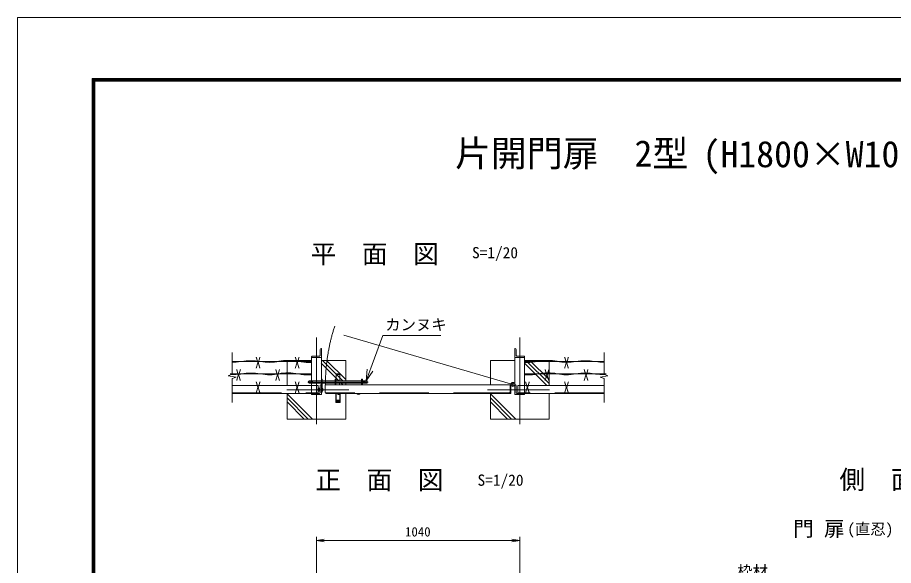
# Model space of a CAD drawing. Units: millimetres, scale not verified. Extents: x -5936 to 5936, y -4198 to 4198.
# Drawn here: x -5936 to -1455, y 1396 to 4198 of the extents above; entities that cross this region are included whole.
import ezdxf
from ezdxf.enums import TextEntityAlignment as Align

# ---------------------------------------------------------------- set-up
doc = ezdxf.new("R2010")
doc.units = ezdxf.units.MM
doc.header["$LTSCALE"] = 30
for name, pattern in [('DASHED', [7.5, 6, -1.5]), ('USER1', [58, 30, -9, 2.5, -5, 2.5, -9]), ('USER2', [12.6, 8.4, -4.2]), ('USER3', [50.5, 30, -9, 2.5, -9]), ('USER4', [50.8, 31.75, -6.35, 6.35, -6.35])]:
    doc.linetypes.add(name, pattern=pattern)
for name, color, linetype, lineweight in [('0-0_22', 7, 'Continuous', 9), ('0-3_27', 3, 'Continuous', 9), ('0-5_D-STR1', 1, 'Continuous', 9), ('0-6_D-STR-DIM', 7, 'Continuous', 9), ('0-7_D-STR-TXT', 7, 'Continuous', 9), ('0-8_31', 7, 'Continuous', 9), ('0-9_D-STR4', 7, 'Continuous', 9), ('0-A_33', 1, 'USER3', 9), ('0-B_4', 7, 'Continuous', 9), ('0-C_0', 7, 'Continuous', 9), ('0-E_1', 7, 'Continuous', 9), ('0-F_D-TTL', 7, 'Continuous', 9)]:
    doc.layers.add(name, color=color, linetype=linetype, lineweight=lineweight)
doc.layers.add('0-4_D-TTL-TXT', color=7, linetype='Continuous')
doc.styles.add('ＭＳ ゴシック', font='')
doc.styles.get('ＭＳ ゴシック').set_extended_font_data('MS Gothic')

# ---------------------------------------------------------------- blocks, each defined once
blk = doc.blocks.new('G72')
at = {"layer": '0-E_1'}
for q in [(65169.5, 201016), (66670, 195531.8), (67545.6, 195850.5)]:
    blk.add_line((67702.5, 194057.3), q, dxfattribs=at)
blk = doc.blocks.new('_OPEN')
at = {"layer": '0-C_0'}
blk.add_line((-30, 5), (0, 0), dxfattribs=at)
blk.add_lwpolyline([(-30, -5), (0, 0), (-30, 0)], dxfattribs=at)

msp = doc.modelspace()

# ---------------------------------------------------------------- linework, layer by layer
at = {"layer": '0-0_22', "color": 3, "linetype": 'USER3'}
msp.add_line((-4396.3, 2294.67), (-4363.51, 2294.67), dxfattribs=at)
at = {"layer": '0-3_27', "linetype": 'USER1'}
msp.add_line((-3401.8, 2321.55), (-4322.46, 2589.96), dxfattribs=at)
at = {"layer": '0-3_27'}
for p, q in [((-4431.78, 2438.71), (-4838.27, 2438.71)), ((-3341.8, 2438.71), (-2935.32, 2438.71)), ((-4431.78, 2375.32), (-4848.8, 2375.32)), ((-4306.28, 2376.17), (-4306.28, 2340.17)), ((-3341.8, 2375.32), (-2924.79, 2375.32)), ((-4446.78, 2338.17), (-4444.78, 2340.17)), ((-4446.78, 2338.17), (-4446.78, 2329.17)), ((-4444.78, 2340.17), (-4383.36, 2340.17)), ((-4444.78, 2327.17), (-4444.78, 2340.17)), ((-4436.28, 2327.17), (-4436.28, 2340.17)), ((-4431.78, 2325.42), (-4431.78, 2341.91)), ((-4427.28, 2340.17), (-4175.28, 2340.17)), ((-4427.28, 2327.17), (-4427.28, 2340.17)), ((-4377.28, 2348.67), (-4381.78, 2348.67)), ((-4381.78, 2348.67), (-4381.78, 2282.17)), ((-4377.28, 2348.67), (-4377.28, 2282.17)), ((-4311.78, 2349.17), (-4311.78, 2319.67)), ((-4307.28, 2349.17), (-4311.78, 2349.17)), ((-4307.28, 2319.67), (-4307.28, 2349.17)), ((-4306.28, 2371.67), (-4287.28, 2371.67)), ((-4243.36, 2340.17), (-4148.78, 2340.17)), ((-4176.28, 2319.67), (-4176.28, 2349.17)), ((-4176.28, 2349.17), (-4171.78, 2349.17)), ((-4171.78, 2319.67), (-4171.78, 2349.17)), ((-4166.28, 2327.17), (-4166.28, 2340.17)), ((-4161.78, 2325.42), (-4161.78, 2341.91)), ((-4157.28, 2327.17), (-4157.28, 2340.17)), ((-4148.78, 2340.17), (-4148.78, 2327.17)), ((-4148.78, 2340.17), (-4146.78, 2338.17)), ((-4146.78, 2338.17), (-4146.78, 2329.17)), ((-4446.78, 2329.17), (-4444.78, 2327.17)), ((-4444.78, 2327.17), (-4383.36, 2327.17)), ((-4427.28, 2327.17), (-4175.28, 2327.17)), ((-4243.36, 2327.17), (-4148.78, 2327.17)), ((-4146.78, 2329.17), (-4148.78, 2327.17)), ((-4377.28, 2282.17), (-4381.78, 2282.17)), ((-4307.78, 2274.67), (-4307.78, 2229.67)), ((-4285.78, 2274.67), (-4285.78, 2229.67)), ((-4307.78, 2229.67), (-4285.78, 2229.67))]:
    msp.add_line(p, q, dxfattribs=at)
at = {"layer": '0-3_27', "linetype": 'USER4'}
msp.add_line((-4450.21, 2333.67), (-4141.46, 2333.67), dxfattribs=at)
at = {"layer": '0-3_27', "linetype": 'USER3'}
msp.add_line((-4373.66, 2333.67), (-4386.41, 2333.67), dxfattribs=at)
at = {"layer": '0-3_27', "linetype": 'USER2'}
for p, q in [((-4377.28, 2342.67), (-4381.78, 2342.67)), ((-4377.28, 2319.67), (-4381.78, 2319.67)), ((-4285.78, 2232.67), (-4307.78, 2232.67))]:
    msp.add_line(p, q, dxfattribs=at)
at = {"layer": '0-3_27', "lineweight": 18}
msp.add_line((-4288.28, 2327.17), (-4288.28, 2319.67), dxfattribs=at)
at = {"layer": '0-3_27', "linetype": 'DASHED'}
for p, q in [((-4306.28, 2237.17), (-4306.28, 2274.67)), ((-4287.28, 2241.67), (-4306.28, 2241.67)), ((-4287.28, 2237.17), (-4287.28, 2274.67)), ((-4287.28, 2237.17), (-4306.28, 2237.17))]:
    msp.add_line(p, q, dxfattribs=at)
at = {"layer": '0-3_27'}
for points in [[(-4838.27, 2435.96), (-4828.85, 2435.71), (-4817.1, 2435.93), (-4805.53, 2436.69), (-4794.14, 2437.98), (-4785.88, 2439.33)], [(-4431.78, 2433.57), (-4432.34, 2433.53), (-4445.38, 2433.29), (-4458.55, 2433.7), (-4471.84, 2434.76), (-4485.25, 2436.48), (-4498.79, 2438.85), (-4512.25, 2441.22), (-4525.42, 2442.94), (-4538.3, 2444.02), (-4550.89, 2444.44), (-4563.2, 2444.22), (-4575.22, 2443.34), (-4586.95, 2441.82), (-4598.4, 2439.65), (-4609.78, 2437.45), (-4621.33, 2435.83), (-4633.03, 2434.8), (-4644.9, 2434.36), (-4656.93, 2434.5), (-4669.13, 2435.23), (-4681.49, 2436.55), (-4694.01, 2438.45), (-4706.51, 2440.38), (-4718.83, 2441.77), (-4730.97, 2442.63), (-4742.91, 2442.94), (-4754.67, 2442.73), (-4766.24, 2441.97), (-4777.62, 2440.68), (-4785.88, 2439.33)], [(-3341.8, 2433.57), (-3341.25, 2433.53), (-3328.21, 2433.29), (-3315.04, 2433.7), (-3301.75, 2434.76), (-3288.34, 2436.48), (-3274.8, 2438.85), (-3261.34, 2441.22), (-3248.17, 2442.94), (-3235.29, 2444.02), (-3222.69, 2444.44), (-3210.39, 2444.22), (-3198.37, 2443.34), (-3186.63, 2441.82), (-3175.19, 2439.65), (-3163.81, 2437.45), (-3152.26, 2435.83), (-3140.55, 2434.8), (-3128.68, 2434.36), (-3116.65, 2434.5), (-3104.46, 2435.23), (-3092.1, 2436.55), (-3079.58, 2438.45), (-3067.07, 2440.38), (-3054.75, 2441.77), (-3042.62, 2442.63), (-3030.68, 2442.94), (-3018.92, 2442.73), (-3007.35, 2441.97), (-2995.97, 2440.68), (-2987.71, 2439.33)], [(-2935.32, 2435.96), (-2944.73, 2435.71), (-2956.49, 2435.93), (-2968.06, 2436.69), (-2979.44, 2437.98), (-2987.71, 2439.33)], [(-4844.49, 2372.9), (-4840.8, 2372.64), (-4828.85, 2372.32), (-4817.1, 2372.54), (-4805.53, 2373.3), (-4794.14, 2374.59), (-4785.88, 2375.94)], [(-4431.78, 2370.18), (-4432.34, 2370.14), (-4445.38, 2369.9), (-4458.55, 2370.31), (-4471.84, 2371.37), (-4485.25, 2373.09), (-4498.79, 2375.46), (-4512.25, 2377.83), (-4525.42, 2379.55), (-4538.3, 2380.63), (-4550.89, 2381.05), (-4563.2, 2380.83), (-4575.22, 2379.95), (-4586.95, 2378.43), (-4598.4, 2376.26), (-4609.78, 2374.06), (-4621.33, 2372.44), (-4633.03, 2371.41), (-4644.9, 2370.97), (-4656.93, 2371.11), (-4669.13, 2371.84), (-4681.49, 2373.16), (-4694.01, 2375.06), (-4706.51, 2376.99), (-4718.83, 2378.38), (-4730.97, 2379.24), (-4742.91, 2379.55), (-4754.67, 2379.34), (-4766.24, 2378.58), (-4777.62, 2377.29), (-4785.88, 2375.94)], [(-4306.28, 2376.17), (-4287.28, 2376.17), (-4287.28, 2340.17)], [(-3341.8, 2370.18), (-3341.25, 2370.14), (-3328.21, 2369.9), (-3315.04, 2370.31), (-3301.75, 2371.37), (-3288.34, 2373.09), (-3274.8, 2375.46), (-3261.34, 2377.83), (-3248.17, 2379.55), (-3235.29, 2380.63), (-3222.69, 2381.05), (-3210.39, 2380.83), (-3198.37, 2379.95), (-3186.63, 2378.43), (-3175.19, 2376.26), (-3163.81, 2374.06), (-3152.26, 2372.44), (-3140.55, 2371.41), (-3128.68, 2370.97), (-3116.65, 2371.11), (-3104.46, 2371.84), (-3092.1, 2373.16), (-3079.58, 2375.06), (-3067.07, 2376.99), (-3054.75, 2378.38), (-3042.62, 2379.24), (-3030.68, 2379.55), (-3018.92, 2379.34), (-3007.35, 2378.58), (-2995.97, 2377.29), (-2987.71, 2375.94)], [(-2929.09, 2372.9), (-2932.79, 2372.64), (-2944.73, 2372.32), (-2956.49, 2372.54), (-2968.06, 2373.3), (-2979.44, 2374.59), (-2987.71, 2375.94)]]:
    msp.add_lwpolyline(points, dxfattribs=at)
for radius in [10, 5]:
    msp.add_circle((-3401.8, 2321.55), radius, dxfattribs=at)
at = {"layer": '0-3_27', "linetype": 'USER1'}
msp.add_arc((-3401.78, 2321.55), 959, 161.94497, 180.17204, dxfattribs=at)
at = {"layer": '0-5_D-STR1', "linetype": 'USER3'}
for p, q in [((-4406.78, 2117.84), (-4406.78, 2560.71)), ((-3366.8, 2117.84), (-3366.8, 2560.71))]:
    msp.add_line(p, q, dxfattribs=at)
at = {"layer": '0-5_D-STR1'}
for p, q in [((-4393.78, 2465.84), (-4427.28, 2465.84)), ((-4387.78, 2471.84), (-4387.78, 2500.66)), ((-4381.78, 2269.67), (-4381.78, 2505.16)), ((-3391.8, 2505.16), (-3390.3, 2505.16)), ((-3391.8, 2459.84), (-3391.8, 2505.16)), ((-3391.8, 2269.67), (-3391.8, 2505.16)), ((-3385.8, 2471.84), (-3385.8, 2500.66)), ((-3379.8, 2465.84), (-3346.3, 2465.84)), ((-4431.78, 2461.34), (-4431.78, 2269.67)), ((-4381.78, 2459.84), (-4431.78, 2459.84)), ((-3391.8, 2459.84), (-3341.8, 2459.84)), ((-3341.8, 2461.34), (-3341.8, 2269.67)), ((-4838.27, 2315.67), (-4431.78, 2315.67)), ((-4387.78, 2281.67), (-4387.78, 2315.17)), ((-3411.8, 2319.67), (-4361.78, 2319.67)), ((-4361.78, 2319.67), (-4361.78, 2279.67)), ((-3415.8, 2282.67), (-3415.8, 2316.67)), ((-3411.8, 2319.67), (-3412.8, 2319.67)), ((-3411.8, 2319.67), (-3411.8, 2274.67)), ((-2935.32, 2315.67), (-3341.8, 2315.67)), ((-4838.27, 2275.67), (-4431.78, 2275.67)), ((-4381.78, 2269.67), (-4431.78, 2269.67)), ((-4356.78, 2274.67), (-4316.78, 2274.67)), ((-4316.78, 2274.67), (-4006.03, 2274.67)), ((-3456.8, 2274.67), (-4006.03, 2274.67)), ((-3456.8, 2274.67), (-3456.8, 2275.67)), ((-3411.8, 2274.67), (-3456.8, 2274.67)), ((-3419.8, 2278.67), (-3453.8, 2278.67)), ((-3391.8, 2269.67), (-3341.8, 2269.67)), ((-2935.32, 2275.67), (-3341.8, 2275.67))]:
    msp.add_line(p, q, dxfattribs=at)
at = {"layer": '0-5_D-STR1', "linetype": 'USER2'}
for p, q in [((-4431.78, 2315.67), (-4397.78, 2315.67)), ((-4397.78, 2275.67), (-4397.78, 2315.67)), ((-4387.78, 2281.67), (-4387.78, 2315.17)), ((-4381.78, 2319.67), (-4383.28, 2319.67)), ((-3391.8, 2319.67), (-3390.3, 2319.67)), ((-3385.8, 2281.67), (-3385.8, 2315.17)), ((-3341.8, 2315.67), (-3375.8, 2315.67)), ((-4838.27, 2278.67), (-4397.78, 2278.67)), ((-4431.78, 2275.67), (-4397.78, 2275.67)), ((-4393.78, 2275.67), (-4427.28, 2275.67)), ((-3453.8, 2278.67), (-4361.68, 2278.67)), ((-3379.8, 2275.67), (-3346.3, 2275.67)), ((-2935.32, 2278.67), (-3375.8, 2278.67))]:
    msp.add_line(p, q, dxfattribs=at)
at = {"layer": '0-5_D-STR1', "color": 3}
msp.add_line((-4377.28, 2282.17), (-4377.28, 2315.17), dxfattribs=at)
at = {"layer": '0-5_D-STR1'}
msp.add_lwpolyline([(-4381.78, 2459.84), (-4381.78, 2505.16), (-4383.28, 2505.16)], dxfattribs=at)
at = {"layer": '0-5_D-STR1', "linetype": 'USER2'}
msp.add_lwpolyline([(-3341.8, 2275.67), (-3375.8, 2275.67), (-3375.8, 2315.67)], dxfattribs=at)
at = {"layer": '0-5_D-STR1'}
for centre, radius, start, end in [((-4427.28, 2461.34), 4.5, 89.99991, 180), ((-4393.78, 2471.84), 6, 269.99992, 359.99999), ((-4383.28, 2500.66), 4.5, 90, 180), ((-3390.3, 2500.66), 4.5, 0, 90), ((-3379.8, 2471.84), 6, 180.00001, 270.00008), ((-3346.3, 2461.34), 4.5, 0, 90.00009), ((-3412.8, 2316.67), 3, 90, 180), ((-4356.78, 2279.67), 5, 180, 270), ((-3453.8, 2275.67), 3, 89.99989, 180), ((-3419.8, 2282.67), 4, 269.99989, 359.99999)]:
    msp.add_arc(centre, radius, start, end, dxfattribs=at)
at = {"layer": '0-5_D-STR1', "linetype": 'USER2'}
for centre, radius, start, end in [((-4383.28, 2315.17), 4.5, 90, 180), ((-3390.3, 2315.17), 4.5, 0, 90), ((-4427.28, 2271.17), 4.5, 89.99991, 180), ((-4393.78, 2281.67), 6, 269.99992, 359.99999), ((-3379.8, 2281.67), 6, 180.00001, 270.00008), ((-3346.3, 2271.17), 4.5, 0, 90.00009)]:
    msp.add_arc(centre, radius, start, end, dxfattribs=at)
at = {"layer": '0-6_D-STR-DIM'}
for p, q in [((-4838.27, 2373.78), (-4838.27, 2485.14)), ((-2935.32, 2373.78), (-2935.32, 2485.14)), ((-4838.27, 2373.78), (-4858.27, 2366.08)), ((-4818.27, 2358.1), (-4858.27, 2366.08)), ((-4838.27, 2351.33), (-4818.27, 2358.1)), ((-4838.27, 2228.76), (-4838.27, 2351.33)), ((-2935.32, 2373.78), (-2915.32, 2366.08)), ((-2935.32, 2228.76), (-2935.32, 2351.33)), ((-4406.8, 1127.56), (-4406.8, 1542.8)), ((-3366.8, 1100.15), (-3366.8, 1542.8)), ((-4366.8, 1522.8), (-3406.8, 1522.8))]:
    msp.add_line(p, q, dxfattribs=at)
msp.add_lwpolyline([(-2935.32, 2351.33), (-2955.32, 2358.1), (-2915.32, 2366.08)], dxfattribs=at)
at = {"layer": '0-7_D-STR-TXT'}
msp.add_line((-3769.85, 2572.12), (-4067.45, 2572.12), dxfattribs=at)
at = {"layer": '0-8_31', "color": 3}
for p, q in [((-4399.48, 2290.67), (-4399.48, 2298.67)), ((-4395.78, 2298.67), (-4399.48, 2298.67)), ((-4395.78, 2290.67), (-4399.48, 2290.67)), ((-4395.78, 2288.79), (-4395.78, 2300.55)), ((-4394.65, 2298.67), (-4389.38, 2298.67)), ((-4394.65, 2290.67), (-4389.38, 2290.67)), ((-4389.38, 2303.07), (-4387.78, 2303.07)), ((-4389.38, 2286.27), (-4389.38, 2303.07)), ((-4389.38, 2286.27), (-4387.78, 2286.27)), ((-4381.78, 2286.27), (-4381.78, 2303.07))]:
    msp.add_line(p, q, dxfattribs=at)
for points in [[(-4395.78, 2300.55), (-4394.65, 2302.51), (-4389.38, 2302.51)], [(-4395.78, 2288.79), (-4394.65, 2286.83), (-4389.38, 2286.83)]]:
    msp.add_lwpolyline(points, dxfattribs=at)
for centre, radius, start, end in [((-4392.56, 2294.67), 8, 150, 210), ((-4393.83, 2300.44), 1.96, 177.032, 245.05701), ((-4393.83, 2288.89), 1.96, 114.94299, 182.968), ((-4388.15, 2294.67), 7.63, 148.40741, 211.59259), ((-4382.02, 2294.67), 9.41, 300.21596, 59.78404)]:
    msp.add_arc(centre, radius, start, end, dxfattribs=at)
at = {"layer": '0-8_31', "linetype": 'USER2'}
msp.add_arc((-4291.78, 2279.4), 9.41, 210.21596, 309.5908, dxfattribs=at)
at = {"layer": '0-8_31'}
for centre, start in [((-4291.78, 2279.4), 309.5908), ((-4191.78, 2279.4), 210.21596)]:
    msp.add_arc(centre, 9.41, start, 329.78404, dxfattribs=at)
at = {"layer": '0-9_D-STR4'}
for p, q in [((-4256.8, 2319.67), (-4256.8, 2327.17)), ((-4556.8, 2275.67), (-4556.8, 2144.67)), ((-4256.8, 2144.67), (-4256.8, 2274.67)), ((-3516.8, 2144.67), (-3516.8, 2274.67)), ((-3216.8, 2275.67), (-3216.8, 2144.67)), ((-4556.8, 2144.67), (-4256.8, 2144.67)), ((-3216.8, 2144.67), (-3516.8, 2144.67))]:
    msp.add_line(p, q, dxfattribs=at)
for points in [[(-4431.8, 2444.67), (-4556.8, 2444.67), (-4556.8, 2315.67)], [(-4256.8, 2340.17), (-4256.8, 2444.67), (-4381.8, 2444.67)], [(-3516.8, 2319.67), (-3516.8, 2444.67), (-3391.8, 2444.67)], [(-3341.8, 2444.67), (-3216.8, 2444.67), (-3216.8, 2315.67)]]:
    msp.add_lwpolyline(points, dxfattribs=at)
at = {"layer": '0-A_33'}
for p, q in [((-4241.46, 2294.67), (-4559.07, 2294.67)), ((-3532.13, 2294.67), (-3214.51, 2294.67))]:
    msp.add_line(p, q, dxfattribs=at)
at = {"layer": '0-B_4'}
for p, q in [((-4292.56, 2340.17), (-4381.8, 2429.41)), ((-4271.35, 2340.17), (-4375.85, 2444.67)), ((-4256.8, 2346.83), (-4354.64, 2444.67)), ((-3228.06, 2315.67), (-3341.8, 2429.41)), ((-3216.8, 2325.62), (-3335.85, 2444.67)), ((-3216.8, 2346.83), (-3314.64, 2444.67)), ((-4272.06, 2319.67), (-4279.56, 2327.17)), ((-4256.8, 2325.62), (-4258.35, 2327.17)), ((-4427.32, 2144.67), (-4556.8, 2274.14)), ((-4448.54, 2144.67), (-4556.8, 2252.93)), ((-3387.32, 2144.67), (-3516.8, 2274.14)), ((-3408.54, 2144.67), (-3516.8, 2252.93)), ((-4469.75, 2144.67), (-4556.8, 2231.72)), ((-3429.75, 2144.67), (-3516.8, 2231.72))]:
    msp.add_line(p, q, dxfattribs=at)
at = {"layer": '0-F_D-TTL', "color": 2, "lineweight": 18}
msp.add_lwpolyline([(-5936, 4197.6), (5936, 4197.6), (5936, -4197.6), (-5936, -4197.6)], close=True, dxfattribs=at)
at = {"layer": '0-F_D-TTL'}
for points in [[(-5554.4, 3886.67), (5554.4, 3886.67), (5554.4, -3886.67), (-5554.4, -3886.67)], [(-5550.87, 3883.13), (5550.87, 3883.13), (5550.87, -3883.13), (-5550.87, -3883.13)], [(-5547.33, 3879.6), (5547.33, 3879.6), (5547.33, -3879.6), (-5547.33, -3879.6)], [(-5543.8, 3876.07), (5543.8, 3876.07), (5543.8, -3876.07), (-5543.8, -3876.07)], [(-5540.27, 3872.53), (5540.27, 3872.53), (5540.27, -3872.53), (-5540.27, -3872.53)]]:
    msp.add_lwpolyline(points, close=True, dxfattribs=at)

# ---------------------------------------------------------------- block references
at = {"layer": '0-6_D-STR-DIM', "xscale": 1.333333, "yscale": 1.333333, "rotation": 180}
msp.add_blockref('_OPEN', (-4406.8, 1522.8), dxfattribs=at)
at = {"layer": '0-6_D-STR-DIM', "xscale": 1.333333, "yscale": 1.333333}
msp.add_blockref('_OPEN', (-3366.8, 1522.8), dxfattribs=at)
at = {"layer": '0-7_D-STR-TXT', "xscale": -0.03333333, "yscale": 0.03333333}
msp.add_blockref('G72', (-1895.14, -4128.41), dxfattribs=at)

# ---------------------------------------------------------------- texts
at = {"layer": '0-3_27', "style": 'ＭＳ ゴシック', "width": 0.75}
for p in [(-4690.69, 2479.53), (-4490.69, 2479.53), (-3112.9, 2479.53), (-4790.69, 2416.14), (-4590.69, 2416.14), (-3212.9, 2416.14), (-3212.9, 2416.14), (-3012.9, 2416.14), (-4690.69, 2352.75), (-4490.69, 2352.75), (-3312.9, 2352.75), (-3112.9, 2352.75)]:
    msp.add_text('X', height=57.62, rotation=180, dxfattribs=at).set_placement(p, align=Align.BOTTOM_LEFT)
at = {"layer": '0-4_D-TTL-TXT', "style": 'ＭＳ ゴシック'}
for s, height, p in [('片開門扉\u30002型', 134.6, (-3697.77, 3395.21)), ('(H1800×W1000)', 134.6, (-2431.88, 3391.7)), ('平\u3000面\u3000図', 96.11, (-4436.54, 2911.64)), ('S=1/20', 57.62, (-3610.82, 2949.19)), ('正\u3000面\u3000図', 96.11, (-4412.24, 1755.82)), ('側\u3000面\u3000図', 96.11, (-1731.34, 1758)), ('S=1/20', 57.62, (-3582.63, 1785.99)), ('門 扉', 76.98, (-1967.7, 1522.25)), ('(直忍)', 57.62, (-1691.25, 1535.82))]:
    msp.add_text(s, height=height, dxfattribs=at).set_placement(p, align=Align.BOTTOM_LEFT)
at = {"layer": '0-6_D-STR-DIM', "style": 'ＭＳ ゴシック'}
msp.add_text('1040', height=48.17, dxfattribs=at).set_placement((-3953.7, 1529.55), align=Align.BOTTOM_LEFT)
at = {"layer": '0-7_D-STR-TXT', "style": 'ＭＳ ゴシック'}
for s, p in [('カンヌキ', (-4054.77, 2581.04)), ('枠材', (-2254.52, 1319.5))]:
    msp.add_text(s, height=57.62, dxfattribs=at).set_placement(p, align=Align.BOTTOM_LEFT)

doc.saveas('drawing.dxf')
